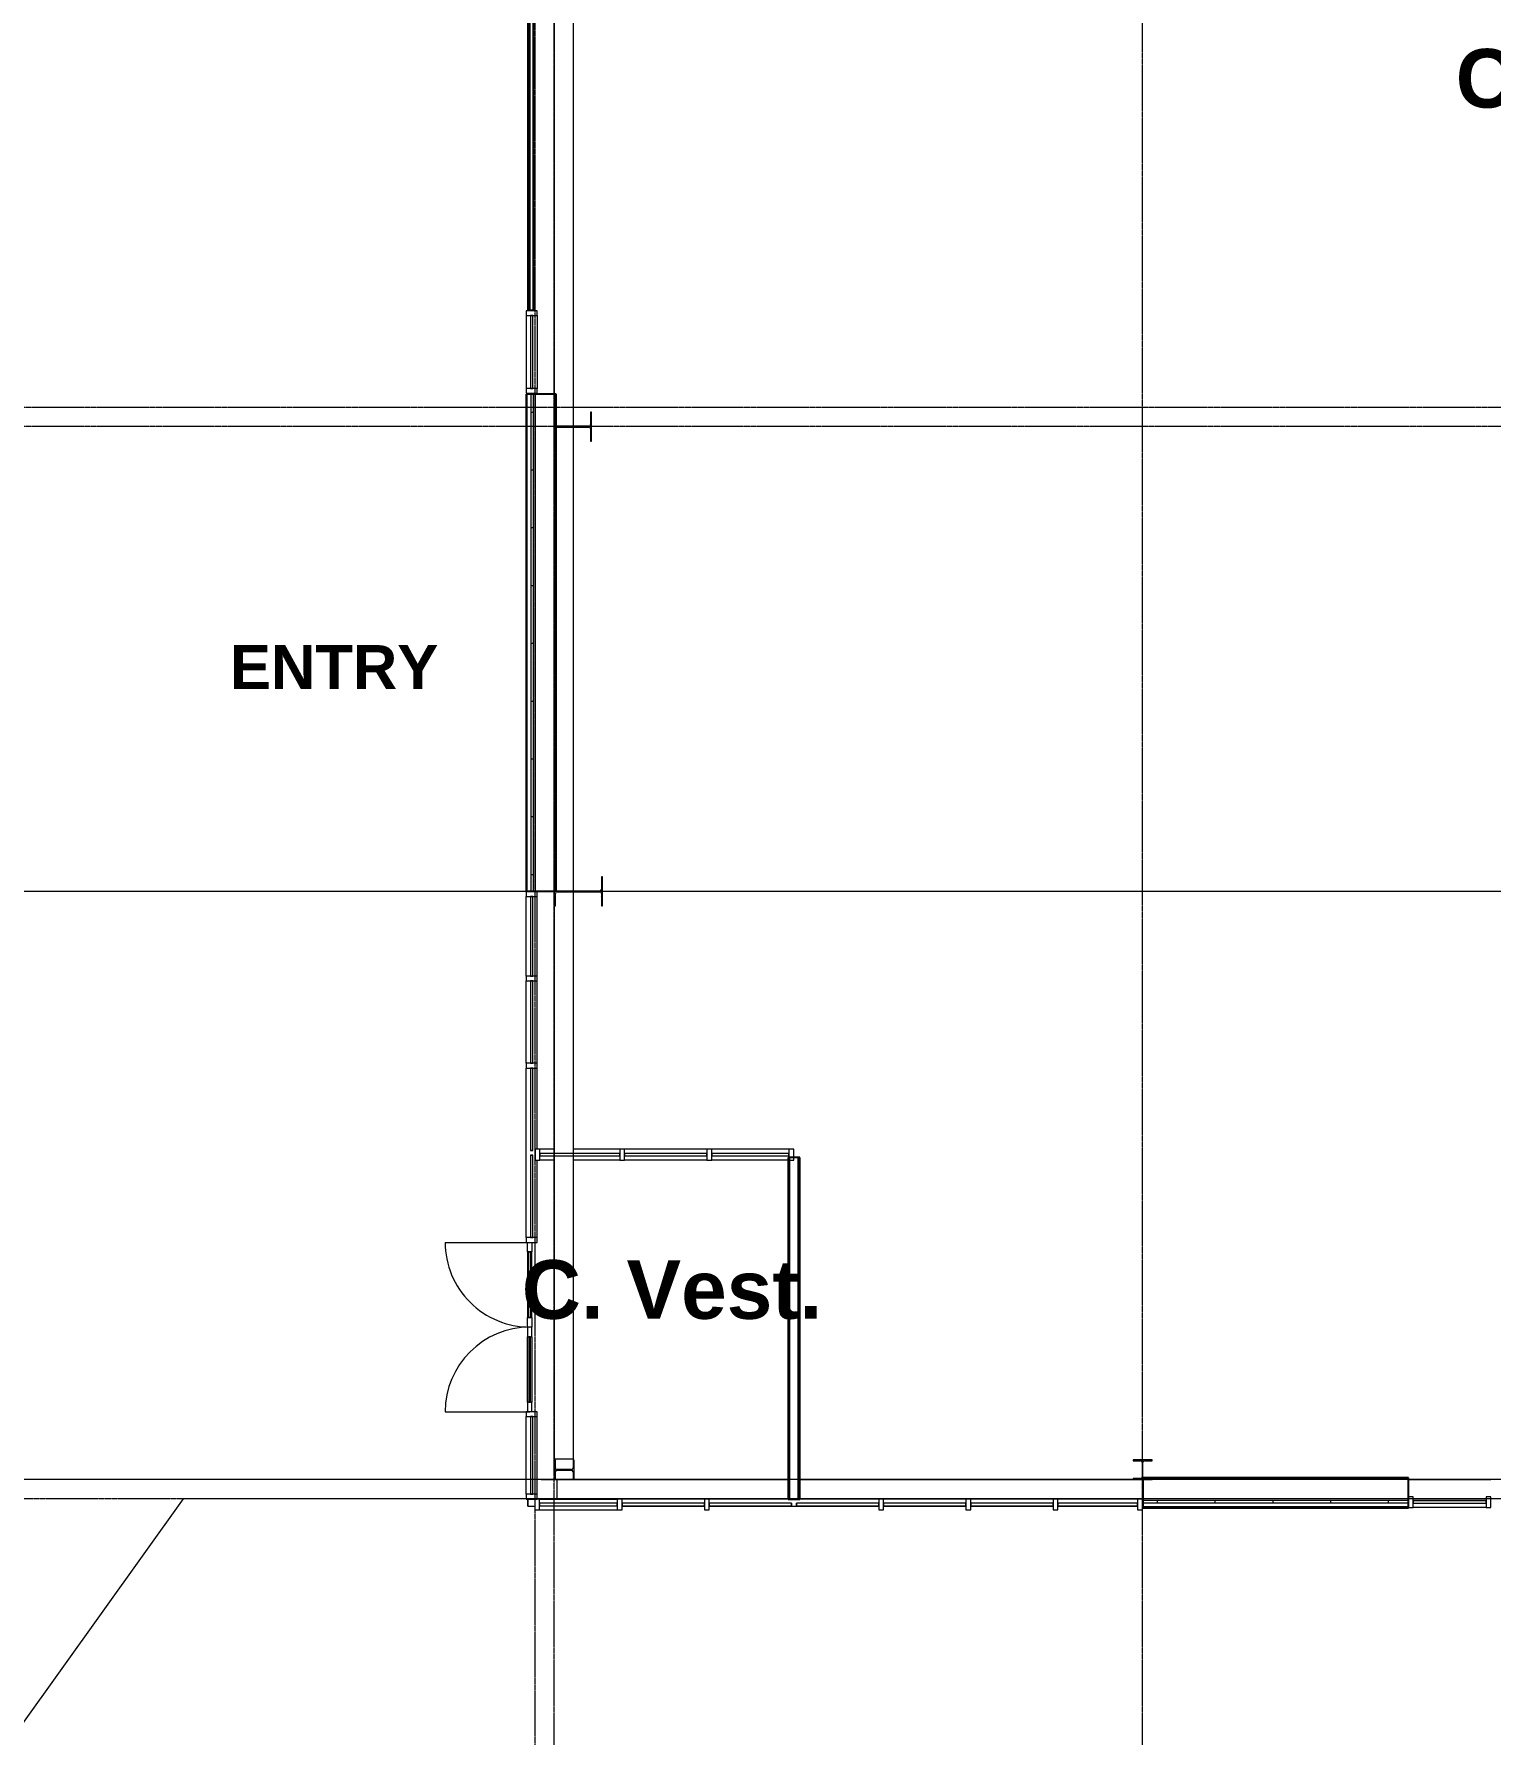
# Model space of a CAD drawing. Header units: inches. Extents: x 21341 to 27231, y -23509 to -20035.
# Drawn here: x 21854 to 22459, y -22893 to -22187 of the extents above; entities that cross this region are included whole.
import ezdxf

# ---------------------------------------------------------------- set-up
doc = ezdxf.new("R2010")
doc.units = ezdxf.units.IN
doc.header["$MEASUREMENT"] = 0
doc.linetypes.add('Grid Line 1_2_', pattern=[0.875, 0.5, -0.125, 0.125, -0.125])
for name, color, linetype, lineweight in [('A-DOOR', 31, 'Continuous', 9), ('A-GLAZ-CURT', 52, 'Continuous', 9), ('A-GLAZ-CWMG', 51, 'Continuous', 9), ('A-WALL', 113, 'Continuous', 9), ('A-WALL-PATT', 111, 'Continuous', 25), ('C-BLDG-PADS', 91, 'Continuous', 9), ('C-TOPO', 7, 'Continuous', 9), ('G-ANNO-TEXT', 231, 'Continuous', 9), ('I-WALL', 2, 'Continuous', 9), ('L-SITE-WALL', 31, 'Continuous', 9), ('M-AREA-IDEN', 171, 'Continuous', 9), ('S-BEAM', 12, 'Continuous', 9), ('S-COLS', 52, 'Continuous', 9), ('S-GRID', 1, 'Continuous', 9)]:
    doc.layers.add(name, color=color, linetype=linetype, lineweight=lineweight)
doc.styles.add('Arial_B', font='arialbd.ttf', dxfattribs={"height": 18.265612})
doc.styles.add('Arial_B_1', font='arialbd.ttf', dxfattribs={"height": 24.354149})
pattern_1 = [(45, (0, 0), (-19.00703, 19.00703), []), (45, (0, 28.8), (-19.00703, 19.00703), [])]
pattern_2 = [(0, (0, 0), (0, 24), []), (90, (0, 0), (-24, 1e-15), [])]
pattern_3 = [(0, (0, 0), (61.44, 15.36), [2.534, -43.546, 2.534, -43.546, -245.76]), (0, (0, 0), (61.44, 15.36), [-92.16, 2.534, -89.626, 2.534, -43.546, -107.52]), (0, (0, 0), (61.44, 15.36), [-230.4, 2.534, -28.186, 2.534, -74.266]), (120, (23.04, 7.68), (-44.02215, 45.528601), [2.534, -43.546, 2.534, -43.546, -245.76]), (120, (23.04, 7.68), (-44.02215, 45.528601), [-92.16, 2.534, -89.626, 2.534, -43.546, -107.52]), (120, (23.04, 7.68), (-44.02215, 45.528601), [-230.4, 2.534, -28.186, 2.534, -74.266]), (240, (30.72, 38.4), (-17.41785, -60.888601), [2.534, -43.546, 2.534, -43.546, -245.76]), (240, (30.72, 38.4), (-17.41785, -60.888601), [-92.16, 2.534, -89.626, 2.534, -43.546, -107.52]), (240, (30.72, 38.4), (-17.41785, -60.888601), [-230.4, 2.534, -28.186, 2.534, -74.266])]

# ---------------------------------------------------------------- blocks, each defined once
blk = doc.blocks.new('Girt_C - 8_D-1050860-First Floor Plan')
at = {"layer": 'S-BEAM'}
for p, q in [((22077.64, -22349.91), (22077.64, -22108.95)), ((22069.64, -22114.8), (22069.64, -22336.55)), ((22077.64, -22542.91), (22077.64, -22350.2)), ((22077.64, -22651.87), (22077.64, -22543.2)), ((22069.64, -22549.05), (22069.64, -22651.87)), ((22069.64, -22651.87), (22069.64, -22652.87)), ((22069.64, -22652.87), (22069.64, -22778.8)), ((22077.64, -22652.87), (22077.64, -22651.87)), ((22077.64, -22778.8), (22077.64, -22652.87)), ((22069.83, -22778.8), (22069.64, -22778.8)), ((22077.45, -22778.8), (22069.83, -22778.8)), ((22077.64, -22778.8), (22077.45, -22778.8))]:
    blk.add_line(p, q, dxfattribs=at)
blk = doc.blocks.new('W-Wide Flange-Column - B3_B-1008592-First Floor Plan')
at = {"layer": 'S-COLS'}
h = blk.add_hatch(dxfattribs=at)
h.set_pattern_fill('FP_14', color=256, style=0, pattern_type=2)
h.set_pattern_definition([(135, (-22783.303, -22073.765), (-19.00703, -19.00703), []), (135, (-22812.103, -22073.765), (-19.00703, -19.00703), [])])
h.paths.add_polyline_path([(4, -4.12), (4, -3.69), (0.84, -3.69), (0.35, -3.49), (0.14, -3), (0.14, 3), (0.35, 3.49), (0.84, 3.69), (4, 3.69), (4, 4.13), (-4, 4.13), (-4, 3.69), (-0.84, 3.69), (-0.35, 3.49), (-0.14, 3), (-0.14, -3), (-0.35, -3.49), (-0.84, -3.69), (-4, -3.69), (-4, -4.12), (-1.08, -4.12)], flags=0)
at = {"layer": 'S-COLS', "lineweight": 15}
for p, q in [((4, 4.13), (-4, 4.13)), ((-4, 4.13), (-4, 3.69)), ((-4, 3.69), (-0.84, 3.69)), ((-0.14, 3), (-0.14, -3)), ((0.14, -3), (0.14, 3)), ((0.84, 3.69), (4, 3.69)), ((4, 3.69), (4, 4.13)), ((-0.84, -3.69), (-4, -3.69)), ((-4, -3.69), (-4, -4.12)), ((-4, -4.12), (4, -4.12)), ((4, -3.69), (0.84, -3.69)), ((4, -4.12), (4, -3.69))]:
    blk.add_line(p, q, dxfattribs=at)
for centre, start, end in [((-0.84, 3), 0, 90), ((0.84, 3), 90, 180), ((-0.84, -3), 270, 0), ((0.84, -3), 180, 270)]:
    blk.add_arc(centre, 0.691, start, end, dxfattribs=at)
blk = doc.blocks.new('Girt_C - 8_D-1056688-First Floor Plan')
at = {"layer": 'S-BEAM'}
for p, q in [((22077.46, -22787.3), (22070.89, -22787.3)), ((22070.89, -22787.49), (22070.89, -22787.3)), ((22070.89, -22795.12), (22070.89, -22787.49)), ((22166.77, -22787.3), (22077.89, -22787.3)), ((22309.89, -22787.3), (22171.52, -22787.3)), ((22458.52, -22787.3), (22424.27, -22787.3)), ((22070.89, -22795.3), (22070.89, -22795.12)), ((22070.89, -22795.3), (22166.77, -22795.3)), ((22171.52, -22795.3), (22314.02, -22795.3)), ((22426.27, -22795.3), (22456.52, -22795.3))]:
    blk.add_line(p, q, dxfattribs=at)
blk = doc.blocks.new('W-Wide Flange-Column - B3_D-1008830-First Floor Plan')
at = {"layer": 'S-COLS'}
h = blk.add_hatch(dxfattribs=at)
h.set_pattern_fill('FP_17', color=256, style=0, pattern_type=2)
h.set_pattern_definition([(135, (-22543.053, -22079.64), (-19.00703, -19.00703), []), (135, (-22571.853, -22079.64), (-19.00703, -19.00703), [])])
h.paths.add_polyline_path([(6, -9.57), (0.84, -9.57), (0.35, -9.36), (0.14, -8.87), (0.14, 8.87), (0.35, 9.36), (0.84, 9.57), (6, 9.57), (6, 10), (-6, 10), (-6, 9.57), (-0.84, 9.57), (-0.35, 9.36), (-0.14, 8.87), (-0.14, -8.87), (-0.35, -9.36), (-0.84, -9.57), (-6, -9.57), (-6, -10), (6, -10)], flags=0)
at = {"layer": 'S-COLS', "lineweight": 15}
for p, q in [((6, 10), (-6, 10)), ((-6, 10), (-6, 9.57)), ((-6, 9.57), (-0.84, 9.57)), ((-0.14, 8.87), (-0.14, -8.87)), ((0.14, -8.87), (0.14, 8.87)), ((0.84, 9.57), (6, 9.57)), ((6, 9.57), (6, 10)), ((-0.84, -9.57), (-6, -9.57)), ((-6, -9.57), (-6, -10)), ((-6, -10), (6, -10)), ((6, -9.57), (0.84, -9.57)), ((6, -10), (6, -9.57))]:
    blk.add_line(p, q, dxfattribs=at)
for centre, start, end in [((-0.84, 8.87), 0, 90), ((0.84, 8.87), 90, 180), ((-0.84, -8.87), 270, 0), ((0.84, -8.87), 180, 270)]:
    blk.add_arc(centre, 0.691, start, end, dxfattribs=at)
blk = doc.blocks.new('System Panel - Glazed-V20-First Floor Plan')
at = {"layer": 'A-GLAZ-CURT'}
for p, q in [((16.59, -0.25), (-16.59, -0.25)), ((-16.59, -0.25), (-16.59, -1.25)), ((-16.59, -1.25), (-16.59, -0.25)), ((-10.59, -0.25), (-16.59, -0.25)), ((-16.59, -1.25), (16.59, -1.25)), ((-16.59, -1.25), (-10.59, -1.25)), ((16.59, -0.25), (-2.6, -0.25)), ((-2.6, -1.25), (16.59, -1.25)), ((16.59, -1.25), (16.59, -0.25)), ((16.59, -0.25), (16.59, -1.25))]:
    blk.add_line(p, q, dxfattribs=at)
blk = doc.blocks.new('System Panel - Glazed-827433-First Floor Plan')
at = {"layer": 'A-GLAZ-CURT'}
for p, q in [((17.09375, -0.25), (-17.09375, -0.25)), ((-17.09375, -0.25), (-17.09375, -1.25)), ((-17.09375, -1.25), (-17.09375, -0.25)), ((17.09375, -0.25), (-17.09375, -0.25)), ((-17.09375, -1.25), (17.09375, -1.25)), ((-17.09375, -1.25), (17.09375, -1.25)), ((17.09375, -1.25), (17.09375, -0.25)), ((17.09375, -0.25), (17.09375, -1.25))]:
    blk.add_line(p, q, dxfattribs=at)
blk = doc.blocks.new('System Panel - Glazed-840710-First Floor Plan')
at = {"layer": 'A-GLAZ-CURT'}
for p, q in [((16, -0.25), (-16, -0.25)), ((-16, -0.25), (-16, -1.25)), ((-16, -1.25), (-16, -0.25)), ((16, -0.25), (-16, -0.25)), ((-16, -1.25), (16, -1.25)), ((-16, -1.25), (16, -1.25)), ((16, -1.25), (16, -0.25)), ((16, -0.25), (16, -1.25))]:
    blk.add_line(p, q, dxfattribs=at)
blk = doc.blocks.new('Rectangular Mullion - Rectangular Mullion 1-V21-First Floor Plan')
at = {"layer": 'A-GLAZ-CWMG'}
for p, q in [((22069.64, -22650.12), (22063.64, -22650.12)), ((22069.64, -22654.62), (22063.64, -22654.62)), ((22096.83, -22650.12), (22077.64, -22650.12)), ((22096.83, -22654.62), (22077.64, -22654.62))]:
    blk.add_line(p, q, dxfattribs=at)
blk = doc.blocks.new('Rectangular Mullion - Rectangular Mullion 1-769211-First Floor Plan')
at = {"layer": 'A-GLAZ-CWMG'}
for p, q in [((22794.89, -22459.04), (22794.89, -22493.23)), ((22799.39, -22459.04), (22799.39, -22493.23))]:
    blk.add_line(p, q, dxfattribs=at)
blk = doc.blocks.new('Rectangular Mullion - Rectangular Mullion 1-840709-First Floor Plan')
at = {"layer": 'A-GLAZ-CWMG'}
for p, q in [((22167.02, -22650.12), (22135.02, -22650.12)), ((22166.77, -22654.62), (22135.02, -22654.62))]:
    blk.add_line(p, q, dxfattribs=at)
blk = doc.blocks.new('Rectangular Mullion - Rectangular Mullion 1-838588-First Floor Plan')
at = {"layer": 'A-GLAZ-CWMG', "lineweight": 13}
for p, q in [((-2, 3), (0, 3)), ((-2, -1.5), (-2, 3)), ((0, 3), (0, -1.5)), ((0, -1.5), (-2, -1.5))]:
    blk.add_line(p, q, dxfattribs=at)
blk = doc.blocks.new('Rectangular Mullion - Rectangular Mullion 1-838589-First Floor Plan')
at = {"layer": 'A-GLAZ-CWMG', "lineweight": 13}
for p, q in [((0, 3), (-2, 3)), ((-2, 3), (-2, -1.5)), ((0, -1.5), (0, 3)), ((-2, -1.5), (0, -1.5))]:
    blk.add_line(p, q, dxfattribs=at)
blk = doc.blocks.new('Rectangular Mullion - Rectangular Mullion 1-827464-First Floor Plan')
at = {"layer": 'A-GLAZ-CWMG', "lineweight": 13}
for p, q in [((-1, 3), (1, 3)), ((-1, -1.5), (-1, 3)), ((1, 3), (1, -1.5)), ((1, -1.5), (-1, -1.5))]:
    blk.add_line(p, q, dxfattribs=at)
blk = doc.blocks.new('System Panel - Glazed-827491-First Floor Plan')
at = {"layer": 'A-GLAZ-CURT'}
for p, q in [((15.125, -0.25), (-15.125, -0.25)), ((-15.125, -0.25), (-15.125, -1.25)), ((-15.125, -1.25), (-15.125, -0.25)), ((15.125, -0.25), (-15.125, -0.25)), ((-15.125, -1.25), (15.125, -1.25)), ((-15.125, -1.25), (15.125, -1.25)), ((15.125, -1.25), (15.125, -0.25)), ((15.125, -0.25), (15.125, -1.25))]:
    blk.add_line(p, q, dxfattribs=at)
blk = doc.blocks.new('Rectangular Mullion - Rectangular Mullion 1-789722-First Floor Plan')
at = {"layer": 'A-GLAZ-CWMG'}
for p, q in [((22058.02, -22303.93), (22058.02, -22334.18)), ((22062.52, -22303.93), (22062.52, -22334.18))]:
    blk.add_line(p, q, dxfattribs=at)
blk = doc.blocks.new('Rectangular Mullion - Rectangular Mullion 1-827436-First Floor Plan')
at = {"layer": 'A-GLAZ-CWMG', "lineweight": 13}
for p, q in [((-2, 3), (0, 3)), ((-2, -1.5), (-2, 3)), ((0, 3), (0, -1.5)), ((0, -1.5), (-2, -1.5))]:
    blk.add_line(p, q, dxfattribs=at)
blk = doc.blocks.new('Rectangular Mullion - Rectangular Mullion 1-827439-First Floor Plan')
at = {"layer": 'A-GLAZ-CWMG', "lineweight": 13}
for p, q in [((0, 3), (-2, 3)), ((-2, 3), (-2, -1.5)), ((0, -1.5), (0, 3)), ((-2, -1.5), (0, -1.5))]:
    blk.add_line(p, q, dxfattribs=at)
blk = doc.blocks.new('System Panel - Glazed-827432-First Floor Plan')
at = {"layer": 'A-GLAZ-CURT'}
for p, q in [((16.53125, -0.25), (-16.53125, -0.25)), ((-16.53125, -0.25), (-16.53125, -1.25)), ((-16.53125, -1.25), (-16.53125, -0.25)), ((16.53125, -0.25), (-16.53125, -0.25)), ((-16.53125, -1.25), (16.53125, -1.25)), ((-16.53125, -1.25), (16.53125, -1.25)), ((16.53125, -1.25), (16.53125, -0.25)), ((16.53125, -0.25), (16.53125, -1.25))]:
    blk.add_line(p, q, dxfattribs=at)
blk = doc.blocks.new('Rectangular Mullion - Rectangular Mullion 1-993407-First Floor Plan')
at = {"layer": 'A-GLAZ-CWMG', "lineweight": 13}
for p, q in [((-2, 3), (0, 3)), ((-2, -1.5), (-2, 3)), ((0, 3), (0, -1.5)), ((0, -1.5), (-2, -1.5))]:
    blk.add_line(p, q, dxfattribs=at)
blk = doc.blocks.new('Rectangular Mullion - Rectangular Mullion 1-993410-First Floor Plan')
at = {"layer": 'A-GLAZ-CWMG', "lineweight": 13}
for p, q in [((0, 3), (-2, 3)), ((-2, 3), (-2, -1.5)), ((0, -1.5), (0, 3)), ((-2, -1.5), (0, -1.5))]:
    blk.add_line(p, q, dxfattribs=at)
blk = doc.blocks.new('Rectangular Mullion - Rectangular Mullion 1-827430-First Floor Plan')
at = {"layer": 'A-GLAZ-CWMG', "lineweight": 13}
for p, q in [((-1, 3), (1, 3)), ((-1, -1.5), (-1, 3)), ((1, 3), (1, -1.5)), ((1, -1.5), (-1, -1.5))]:
    blk.add_line(p, q, dxfattribs=at)
blk = doc.blocks.new('System Panel - Glazed-827476-First Floor Plan')
at = {"layer": 'A-GLAZ-CURT'}
for p, q in [((15.125, 1.25), (-15.125, 1.25)), ((-15.125, 1.25), (-15.125, 0.25)), ((-15.125, 0.25), (-15.125, 1.25)), ((15.125, 1.25), (-15.125, 1.25)), ((-15.125, 0.25), (15.125, 0.25)), ((-15.125, 0.25), (15.125, 0.25)), ((15.125, 0.25), (15.125, 1.25)), ((15.125, 1.25), (15.125, 0.25))]:
    blk.add_line(p, q, dxfattribs=at)
blk = doc.blocks.new('Rectangular Mullion - Rectangular Mullion 1-789464-First Floor Plan')
at = {"layer": 'A-GLAZ-CWMG'}
blk.add_line((25110.27, -22798.93), (25080.02, -22798.93), dxfattribs=at)
blk = doc.blocks.new('Rectangular Mullion - Rectangular Mullion 1-827457-First Floor Plan')
at = {"layer": 'A-GLAZ-CWMG', "lineweight": 13}
for p, q in [((-2, 1.5), (0, 1.5)), ((-2, -3), (-2, 1.5)), ((0, 1.5), (0, -3)), ((0, -3), (-2, -3))]:
    blk.add_line(p, q, dxfattribs=at)
blk = doc.blocks.new('Rectangular Mullion - Rectangular Mullion 1-827460-First Floor Plan')
at = {"layer": 'A-GLAZ-CWMG', "lineweight": 13}
for p, q in [((0, 1.5), (-2, 1.5)), ((-2, 1.5), (-2, -3)), ((0, -3), (0, 1.5)), ((-2, -3), (0, -3))]:
    blk.add_line(p, q, dxfattribs=at)
blk = doc.blocks.new('System Panel - Glazed-V22-First Floor Plan')
at = {"layer": 'A-GLAZ-CURT'}
for p, q in [((17.09375, -0.25), (-17.09375, -0.25)), ((-17.09375, -0.25), (-17.09375, -1.25)), ((-17.09375, -1.25), (-17.09375, -0.25)), ((17.09375, -0.25), (-17.09375, -0.25)), ((-17.09375, -1.25), (17.09375, -1.25)), ((-17.09375, -1.25), (17.09375, -1.25)), ((17.09375, -1.25), (17.09375, -0.25)), ((17.09375, -0.25), (17.09375, -1.25))]:
    blk.add_line(p, q, dxfattribs=at)
blk = doc.blocks.new('System Panel - Glazed-V23-First Floor Plan')
at = {"layer": 'A-GLAZ-CURT'}
for p, q in [((17.09375, -0.25), (-17.09375, -0.25)), ((-17.09375, -0.25), (-17.09375, -1.25)), ((-17.09375, -1.25), (-17.09375, -0.25)), ((17.09375, -0.25), (-17.09375, -0.25)), ((-17.09375, -1.25), (17.09375, -1.25)), ((-17.09375, -1.25), (17.09375, -1.25)), ((17.09375, -1.25), (17.09375, -0.25)), ((17.09375, -0.25), (17.09375, -1.25))]:
    blk.add_line(p, q, dxfattribs=at)
blk = doc.blocks.new('System Panel - Glazed-995511-First Floor Plan')
at = {"layer": 'A-GLAZ-CURT'}
for p, q in [((16.13, -0.25), (-16.13, -0.25)), ((-16.13, -0.25), (-16.13, -1.25)), ((-16.13, -1.25), (-16.13, -0.25)), ((16.13, -0.25), (-16.13, -0.25)), ((-16.13, -1.25), (16.13, -1.25)), ((-16.13, -1.25), (16.13, -1.25)), ((16.13, -1.25), (16.13, -0.25)), ((16.13, -0.25), (16.13, -1.25))]:
    blk.add_line(p, q, dxfattribs=at)
blk = doc.blocks.new('Rectangular Mullion - Rectangular Mullion 1-995509-First Floor Plan')
at = {"layer": 'A-GLAZ-CWMG'}
for p, q in [((22063.52, -22795.43), (22095.77, -22795.43)), ((22063.52, -22799.93), (22095.77, -22799.93))]:
    blk.add_line(p, q, dxfattribs=at)
blk = doc.blocks.new('System Panel - Glazed-827451-First Floor Plan')
at = {"layer": 'A-GLAZ-CURT'}
for p, q in [((16.53125, 1.25), (-16.53125, 1.25)), ((-16.53125, 1.25), (-16.53125, 0.25)), ((-16.53125, 0.25), (-16.53125, 1.25)), ((16.53125, 1.25), (-16.53125, 1.25)), ((-16.53125, 0.25), (16.53125, 0.25)), ((-16.53125, 0.25), (16.53125, 0.25)), ((16.53125, 0.25), (16.53125, 1.25)), ((16.53125, 1.25), (16.53125, 0.25))]:
    blk.add_line(p, q, dxfattribs=at)
blk = doc.blocks.new('Rectangular Mullion - Rectangular Mullion 1-V46-First Floor Plan')
at = {"layer": 'A-GLAZ-CWMG'}
for p, q in [((22058.02, -22578.24), (22058.02, -22545.18)), ((22062.52, -22578.24), (22062.52, -22545.18))]:
    blk.add_line(p, q, dxfattribs=at)
blk = doc.blocks.new('Rectangular Mullion - Rectangular Mullion 1-827472-First Floor Plan')
at = {"layer": 'A-GLAZ-CWMG', "lineweight": 13}
for p, q in [((-2, 1.5), (0, 1.5)), ((-2, -3), (-2, 1.5)), ((0, 1.5), (0, -3)), ((0, -3), (-2, -3))]:
    blk.add_line(p, q, dxfattribs=at)
blk = doc.blocks.new('Rectangular Mullion - Rectangular Mullion 1-827475-First Floor Plan')
at = {"layer": 'A-GLAZ-CWMG', "lineweight": 13}
for p, q in [((0, 1.5), (-2, 1.5)), ((-2, 1.5), (-2, -3)), ((0, -3), (0, 1.5)), ((-2, -3), (0, -3))]:
    blk.add_line(p, q, dxfattribs=at)
blk = doc.blocks.new('System Panel - Glazed-827454-First Floor Plan')
at = {"layer": 'A-GLAZ-CURT'}
for p, q in [((17.09375, 1.25), (-17.09375, 1.25)), ((-17.09375, 1.25), (-17.09375, 0.25)), ((-17.09375, 0.25), (-17.09375, 1.25)), ((17.09375, 1.25), (-17.09375, 1.25)), ((-17.09375, 0.25), (17.09375, 0.25)), ((-17.09375, 0.25), (17.09375, 0.25)), ((17.09375, 0.25), (17.09375, 1.25)), ((17.09375, 1.25), (17.09375, 0.25))]:
    blk.add_line(p, q, dxfattribs=at)
blk = doc.blocks.new('Rectangular Mullion - Rectangular Mullion 1-769167-First Floor Plan')
at = {"layer": 'A-GLAZ-CWMG'}
for p, q in [((24498.2, -22360.55), (24532.39, -22360.55)), ((24498.2, -22365.05), (24532.39, -22365.05))]:
    blk.add_line(p, q, dxfattribs=at)
blk = doc.blocks.new('Rectangular Mullion - Rectangular Mullion 1-827470-First Floor Plan')
at = {"layer": 'A-GLAZ-CWMG', "lineweight": 13}
for p, q in [((-1, 1.5), (1, 1.5)), ((-1, -3), (-1, 1.5)), ((1, 1.5), (1, -3)), ((1, -3), (-1, -3))]:
    blk.add_line(p, q, dxfattribs=at)
blk = doc.blocks.new('System Panel - Glazed-V47-First Floor Plan')
at = {"layer": 'A-GLAZ-CURT'}
for p, q in [((17.09375, 1.25), (-17.09375, 1.25)), ((-17.09375, 1.25), (-17.09375, 0.25)), ((-17.09375, 0.25), (-17.09375, 1.25)), ((17.09375, 1.25), (-17.09375, 1.25)), ((-17.09375, 0.25), (17.09375, 0.25)), ((-17.09375, 0.25), (17.09375, 0.25)), ((17.09375, 0.25), (17.09375, 1.25)), ((17.09375, 1.25), (17.09375, 0.25))]:
    blk.add_line(p, q, dxfattribs=at)
blk = doc.blocks.new('Rectangular Mullion - Rectangular Mullion 1-V48-First Floor Plan')
at = {"layer": 'A-GLAZ-CWMG'}
for p, q in [((22058.02, -22651.62), (22058.02, -22616.43)), ((22062.52, -22650.12), (22062.52, -22616.43))]:
    blk.add_line(p, q, dxfattribs=at)
blk = doc.blocks.new('Rectangular Mullion - Rectangular Mullion 1-827449-First Floor Plan')
at = {"layer": 'A-GLAZ-CWMG', "lineweight": 13}
for p, q in [((-1, 1.5), (1, 1.5)), ((-1, -3), (-1, 1.5)), ((1, 1.5), (1, -3)), ((1, -3), (-1, -3))]:
    blk.add_line(p, q, dxfattribs=at)
blk = doc.blocks.new('System Panel - Glazed-V49-First Floor Plan')
at = {"layer": 'A-GLAZ-CURT'}
for p, q in [((17.09375, 1.25), (-17.09375, 1.25)), ((-17.09375, 1.25), (-17.09375, 0.25)), ((-17.09375, 0.25), (-17.09375, 1.25)), ((17.09375, 1.25), (-17.09375, 1.25)), ((-17.09375, 0.25), (17.09375, 0.25)), ((-17.09375, 0.25), (17.09375, 0.25)), ((17.09375, 0.25), (17.09375, 1.25)), ((17.09375, 1.25), (17.09375, 0.25))]:
    blk.add_line(p, q, dxfattribs=at)
blk = doc.blocks.new('Rectangular Mullion - Rectangular Mullion 1-1043391-First Floor Plan')
at = {"layer": 'A-GLAZ-CWMG'}
for p, q in [((22058.02, -22686.8), (22058.02, -22651.62)), ((22062.52, -22686.8), (22062.52, -22654.62))]:
    blk.add_line(p, q, dxfattribs=at)
blk = doc.blocks.new('Door_Single_Storefront - one-1043393-First Floor Plan')
at = {"layer": 'A-DOOR'}
for p, q in [((-17.59375, 0.75), (-13.59375, 0.75)), ((-17.59375, -35.1875), (-17.59375, 0)), ((-13.59375, 0.75), (-13.59375, -1)), ((13.59375, 0.75), (-13.59375, 0.75)), ((-13.59375, -0.5), (-13.59375, 0.25)), ((-13.59375, 0.25), (13.59375, 0.25)), ((13.59375, -1), (13.59375, 0.75)), ((13.59375, 0.75), (17.59375, 0.75)), ((13.59375, 0.25), (13.59375, -0.5)), ((17.59375, 0.75), (17.59375, -1)), ((-13.59375, -1), (-17.59375, -1)), ((13.59375, -0.5), (-13.59375, -0.5)), ((-13.59375, -1), (13.59375, -1)), ((17.59375, -1), (13.59375, -1))]:
    blk.add_line(p, q, dxfattribs=at)
blk.add_arc((-17.59375, 0), 35.1875, 270, 0, dxfattribs=at)
blk = doc.blocks.new('Door_Single_Storefront - one-1043399-First Floor Plan')
at = {"layer": 'A-DOOR'}
for p, q in [((-17.59375, 35.1875), (-17.59375, 0)), ((-13.59375, 1), (-17.59375, 1)), ((-13.59375, -0.75), (-13.59375, 1)), ((-13.59375, 1), (13.59375, 1)), ((13.59375, 0.5), (-13.59375, 0.5)), ((-13.59375, 0.5), (-13.59375, -0.25)), ((17.59375, 1), (13.59375, 1)), ((13.59375, 1), (13.59375, -0.75)), ((13.59375, -0.25), (13.59375, 0.5)), ((17.59375, -0.75), (17.59375, 1)), ((-17.59375, -0.75), (-13.59375, -0.75)), ((-13.59375, -0.25), (13.59375, -0.25)), ((13.59375, -0.75), (-13.59375, -0.75)), ((13.59375, -0.75), (17.59375, -0.75))]:
    blk.add_line(p, q, dxfattribs=at)
blk.add_arc((-17.59375, 0), 35.1875, 360, 90, dxfattribs=at)
blk = doc.blocks.new('System Panel - Glazed-1035742-First Floor Plan')
at = {"layer": 'A-GLAZ-CURT'}
for p, q in [((16.13, 1.25), (-16.13, 1.25)), ((-16.13, 1.25), (-16.13, 0.25)), ((-16.13, 0.25), (-16.13, 1.25)), ((16.13, 1.25), (-16.13, 1.25)), ((-16.13, 0.25), (16.13, 0.25)), ((-16.13, 0.25), (16.13, 0.25)), ((16.13, 0.25), (16.13, 1.25)), ((16.13, 1.25), (16.13, 0.25))]:
    blk.add_line(p, q, dxfattribs=at)
blk = doc.blocks.new('Rectangular Mullion - Rectangular Mullion 1-1043398-First Floor Plan')
at = {"layer": 'A-GLAZ-CWMG'}
for p, q in [((22058.02, -22793.43), (22058.02, -22761.18)), ((22062.52, -22793.43), (22062.52, -22761.18))]:
    blk.add_line(p, q, dxfattribs=at)

msp = doc.modelspace()

# ---------------------------------------------------------------- hatches: boundary and pattern name
at = {"layer": 'A-WALL-PATT', "lineweight": 9}
h = msp.add_hatch(dxfattribs=at)
h.set_pattern_fill('FP_15', color=256, style=0, pattern_type=2)
h.set_pattern_definition(pattern_2)
h.paths.add_polyline_path([(22060.89023, -22542.92781), (22060.89023, -22336.55281), (22059.89023, -22336.55281), (22059.89023, -22542.92781)], flags=0)
h = msp.add_hatch(dxfattribs=at)
h.set_pattern_fill('FP_13', color=256, style=0, pattern_type=2)
h.set_pattern_definition(pattern_3)
h.paths.add_polyline_path([(22166.76523, -22795.42781), (22167.39023, -22795.42781), (22167.39023, -22653.61531), (22166.76523, -22653.61531), (22166.76523, -22724.12638)], flags=0)
h = msp.add_hatch(dxfattribs=at)
h.set_pattern_fill('FP_13', color=256, style=0, pattern_type=2)
h.set_pattern_definition(pattern_3)
h.paths.add_polyline_path([(22170.89023, -22795.42781), (22171.51523, -22795.42781), (22171.51523, -22653.61531), (22170.89023, -22653.61531), (22170.89023, -22724.12638)], flags=0)
h = msp.add_hatch(dxfattribs=at)
h.set_pattern_fill('FP_15', color=256, style=0, pattern_type=2)
h.set_pattern_definition(pattern_2)
h.paths.add_polyline_path([(22314.01523, -22797.05281), (22424.26523, -22797.05281), (22424.26523, -22796.05281), (22314.01523, -22796.05281)], flags=0)
h.paths.add_polyline_path([(22458.51523, -22797.05281), (22811.14023, -22797.05281), (22811.14023, -22796.05281), (22458.51523, -22796.05281)], flags=0)
at = {"layer": 'S-COLS'}
h = msp.add_hatch(dxfattribs=at)
h.set_pattern_fill('FP_11', color=256, style=0, pattern_type=2)
h.set_pattern_definition(pattern_1)
h.paths.add_polyline_path([(22085.14023, -22356.05281), (22085.14023, -22344.05281), (22084.70663, -22344.05281), (22084.70663, -22349.21687), (22084.50412, -22349.70577), (22084.01523, -22349.90828), (22070.76523, -22349.90828), (22070.27633, -22349.70577), (22070.07382, -22349.21687), (22070.07382, -22344.05281), (22069.64023, -22344.05281), (22069.64023, -22356.05281), (22070.07382, -22356.05281), (22070.07382, -22350.88875), (22070.27633, -22350.39985), (22070.76523, -22350.19734), (22084.01523, -22350.19734), (22084.50412, -22350.39985), (22084.70663, -22350.88875), (22084.70663, -22356.05281)], flags=0)
h = msp.add_hatch(dxfattribs=at)
h.set_pattern_fill('FP_11', color=256, style=0, pattern_type=2)
h.set_pattern_definition(pattern_1)
h.paths.add_polyline_path([(22309.89023, -22787.30281), (22317.89023, -22787.30281), (22317.89023, -22786.86922), (22314.72616, -22786.86922), (22314.23726, -22786.66671), (22314.03476, -22786.17781), (22314.03476, -22780.17781), (22314.23726, -22779.68891), (22314.72616, -22779.4864), (22317.89023, -22779.4864), (22317.89023, -22779.05281), (22309.89023, -22779.05281), (22309.89023, -22779.4864), (22313.05429, -22779.4864), (22313.54319, -22779.68891), (22313.74569, -22780.17781), (22313.74569, -22786.17781), (22313.54319, -22786.66671), (22313.05429, -22786.86922), (22309.89023, -22786.86922)], flags=0)

# ---------------------------------------------------------------- linework, layer by layer
at = {"layer": 'A-WALL', "lineweight": 25}
for p, q in [((22059.35283, -21771.24031), (22059.35283, -22301.61531)), ((22060.92763, -22301.61531), (22060.92763, -21771.24031)), ((22059.35283, -22301.61531), (22060.92763, -22301.61531))]:
    msp.add_line(p, q, dxfattribs=at)
at = {"layer": 'A-WALL'}
for p, q in [((22058.26523, -22336.55281), (22058.26523, -22542.92781)), ((22059.89023, -22336.55281), (22059.89023, -22542.92781)), ((22060.89023, -22336.55281), (22060.89023, -22542.92781)), ((22061.64023, -22336.55281), (22061.64023, -22542.92781)), ((22069.64023, -22336.55281), (22069.64023, -22537.05281)), ((22167.39023, -22795.42781), (22167.39023, -22653.61531)), ((22170.89023, -22795.42781), (22170.89023, -22653.61531)), ((22424.26523, -22787.30281), (22314.01523, -22787.30281)), ((22811.14023, -22787.30281), (22458.51523, -22787.30281)), ((22424.26523, -22795.30281), (22314.01523, -22795.30281)), ((22424.26523, -22796.05281), (22314.01523, -22796.05281)), ((22424.26523, -22797.05281), (22314.01523, -22797.05281)), ((22424.26523, -22798.67781), (22314.01523, -22798.67781))]:
    msp.add_line(p, q, dxfattribs=at)
at = {"layer": 'C-BLDG-PADS'}
for p, q in [((22058.64023, -21770.92781), (22058.64023, -22301.92781)), ((22058.64023, -22336.17781), (22058.64023, -22336.55281)), ((22058.64023, -22542.92781), (22058.64023, -22543.17781)), ((22058.64023, -22795.42781), (22058.64023, -22798.30281)), ((22058.64023, -22798.30281), (22061.51523, -22798.30281)), ((22097.76523, -22798.30281), (22131.95273, -22798.30281)), ((22133.95273, -22798.30281), (22204.32773, -22798.30281)), ((22206.32773, -22798.30281), (22240.51523, -22798.30281)), ((22242.51523, -22798.30281), (22276.70273, -22798.30281)), ((22278.70273, -22798.30281), (22311.76523, -22798.30281)), ((22313.76523, -22798.30281), (22314.01523, -22798.30281))]:
    msp.add_line(p, q, dxfattribs=at)
at = {"layer": 'C-TOPO'}
for p, q in [((22058.63965, -22301.92781), (22058.63965, -21770.92781)), ((22058.63965, -22336.55281), (22058.63965, -22336.17781)), ((22058.63965, -22543.17781), (22058.63965, -22542.92781)), ((22058.63965, -22798.30225), (22058.63965, -22795.42781)), ((22058.63965, -22798.30225), (22061.51523, -22798.30225)), ((22097.76523, -22798.30225), (22131.95273, -22798.30225)), ((22133.95273, -22798.30225), (22204.32773, -22798.30225)), ((22206.32773, -22798.30225), (22240.51523, -22798.30225)), ((22242.51523, -22798.30225), (22276.70273, -22798.30225)), ((22278.70273, -22798.30225), (22311.76523, -22798.30225)), ((22313.76523, -22798.30225), (22314.01523, -22798.30225))]:
    msp.add_line(p, q, dxfattribs=at)
at = {"layer": 'I-WALL', "lineweight": 25}
for p, q in [((22166.76523, -22653.61531), (22166.76523, -22795.42781)), ((22171.51523, -22653.61531), (22166.76523, -22653.61531)), ((22171.51523, -22795.42781), (22171.51523, -22653.61531)), ((22166.76523, -22795.42781), (22171.51523, -22795.42781))]:
    msp.add_line(p, q, dxfattribs=at)
at = {"layer": 'L-SITE-WALL', "lineweight": 25}
for p, q in [((22070.39023, -22336.55281), (22057.89023, -22336.55281)), ((22057.89023, -22336.55281), (22057.89023, -22542.92781)), ((22070.39023, -22542.75295), (22070.39023, -22336.55281)), ((22057.89023, -22542.92781), (22069.64023, -22542.92781)), ((22424.26523, -22786.55281), (22314.01523, -22786.55281)), ((22314.01523, -22786.55281), (22314.01523, -22799.05281)), ((22424.26523, -22799.05281), (22424.26523, -22786.55281)), ((22314.01523, -22799.05281), (22424.26523, -22799.05281))]:
    msp.add_line(p, q, dxfattribs=at)
at = {"layer": 'S-BEAM'}
for p, q in [((22077.64023, -22349.90828), (22077.64023, -22108.94734)), ((22077.64023, -22542.90828), (22077.64023, -22350.19734)), ((22077.64023, -22651.86531), (22077.64023, -22543.19734)), ((22077.64023, -22652.86531), (22077.64023, -22651.86531)), ((22077.64023, -22779.30281), (22077.64023, -22652.86531)), ((22064.14023, -22787.30281), (22069.64023, -22787.30281)), ((22070.07382, -22787.30281), (22077.45663, -22787.30281)), ((22077.89023, -22787.30281), (22166.76523, -22787.30281)), ((22171.51523, -22787.30281), (22309.89023, -22787.30281)), ((22424.26523, -22787.30281), (22458.51523, -22787.30281))]:
    msp.add_line(p, q, dxfattribs=at)
at = {"layer": 'S-COLS', "lineweight": 15}
for p, q in [((22070.07382, -22344.05281), (22069.64023, -22344.05281)), ((22069.64023, -22344.05281), (22069.64023, -22356.05281)), ((22070.07382, -22349.21687), (22070.07382, -22344.05281)), ((22085.14023, -22344.05281), (22084.70663, -22344.05281)), ((22084.70663, -22344.05281), (22084.70663, -22349.21687)), ((22085.14023, -22356.05281), (22085.14023, -22344.05281)), ((22070.07382, -22356.05281), (22070.07382, -22350.88875)), ((22084.01523, -22349.90828), (22070.76523, -22349.90828)), ((22070.76523, -22350.19734), (22084.01523, -22350.19734)), ((22084.70663, -22350.88875), (22084.70663, -22356.05281)), ((22069.64023, -22356.05281), (22070.07382, -22356.05281)), ((22084.70663, -22356.05281), (22085.14023, -22356.05281)), ((22317.89023, -22779.05281), (22309.89023, -22779.05281)), ((22309.89023, -22779.05281), (22309.89023, -22779.4864)), ((22309.89023, -22779.4864), (22313.05429, -22779.4864)), ((22313.74569, -22780.17781), (22313.74569, -22786.17781)), ((22314.03476, -22786.17781), (22314.03476, -22780.17781)), ((22314.72616, -22779.4864), (22317.89023, -22779.4864)), ((22317.89023, -22779.4864), (22317.89023, -22779.05281)), ((22313.05429, -22786.86922), (22309.89023, -22786.86922)), ((22309.89023, -22786.86922), (22309.89023, -22787.30281)), ((22309.89023, -22787.30281), (22317.89023, -22787.30281)), ((22317.89023, -22786.86922), (22314.72616, -22786.86922)), ((22317.89023, -22787.30281), (22317.89023, -22786.86922))]:
    msp.add_line(p, q, dxfattribs=at)
for centre, start, end in [((22070.76523, -22349.21687), 180, 270), ((22070.76523, -22350.88875), 90, 180), ((22084.01523, -22349.21687), 270, 0), ((22084.01523, -22350.88875), 0, 90), ((22313.05429, -22780.17781), 0, 90), ((22314.72616, -22780.17781), 90, 180), ((22313.05429, -22786.17781), 270, 0), ((22314.72616, -22786.17781), 180, 270)]:
    msp.add_arc(centre, 0.69141, start, end, dxfattribs=at)
at = {"layer": 'S-GRID', "linetype": 'Grid Line 1_2_'}
for p, q in [((22069.64023, -23155.1009), (22069.64023, -20130.84867)), ((22313.89023, -23155.1009), (22313.89023, -20130.84867)), ((22061.64023, -22996.33861), (22061.64023, -20226.84867)), ((22765.01217, -22342.05281), (21567.35909, -22342.05281)), ((22765.01217, -22350.05281), (21471.35909, -22350.05281)), ((26427.34156, -22543.05281), (21471.35909, -22543.05281)), ((26719.06441, -22543.05281), (21790.20666, -22543.05281)), ((26427.34156, -22787.30281), (21471.35909, -22787.30281)), ((26719.06441, -22787.30281), (21790.20666, -22787.30281)), ((26331.34156, -22795.30281), (21567.35909, -22795.30281)), ((26623.06441, -22795.30281), (21915.51852, -22795.30281))]:
    msp.add_line(p, q, dxfattribs=at)
at = {"layer": 'S-GRID'}
msp.add_line((21915.51852, -22795.30281), (21848.16886, -22889.54217), dxfattribs=at)

# ---------------------------------------------------------------- block references
at = {"layer": 'A-DOOR'}
for name, p, rotation in [('Door_Single_Storefront - one-1043393-First Floor Plan', (22059.51523, -22706.39656), 270.0000000000001), ('Door_Single_Storefront - one-1043399-First Floor Plan', (22059.51523, -22741.58406), 90.00000000000006)]:
    msp.add_blockref(name, p, dxfattribs=dict(at, rotation=rotation))
at = {"layer": 'A-GLAZ-CURT'}
for name, p, rotation in [('System Panel - Glazed-827491-First Floor Plan', (22059.51523, -22319.05281), 89.99999999996432), ('System Panel - Glazed-827451-First Floor Plan', (22059.51523, -22561.70906), 270.0000000000001), ('System Panel - Glazed-827454-First Floor Plan', (22059.51523, -22597.33406), 270.0000000000001), ('System Panel - Glazed-V47-First Floor Plan', (22059.51523, -22633.52156), 270.0000000000001), ('System Panel - Glazed-V49-First Floor Plan', (22059.51523, -22669.70906), 270.0000000000001), ('System Panel - Glazed-1035742-First Floor Plan', (22059.51523, -22777.30281), 270.0000000000001), ('System Panel - Glazed-995511-First Floor Plan', (22079.64023, -22798.42781), 180), ('System Panel - Glazed-827433-First Floor Plan', (22114.85898, -22798.42781), 180), ('System Panel - Glazed-V23-First Floor Plan', (22151.04648, -22798.42781), 180), ('System Panel - Glazed-V22-First Floor Plan', (22187.23398, -22798.42781), 180), ('System Panel - Glazed-827433-First Floor Plan', (22223.42148, -22798.42781), 180), ('System Panel - Glazed-827433-First Floor Plan', (22259.60898, -22798.42781), 180), ('System Panel - Glazed-827432-First Floor Plan', (22295.23398, -22798.42781), 180)]:
    msp.add_blockref(name, p, dxfattribs=dict(at, rotation=rotation))
for name, p in [('System Panel - Glazed-V20-First Floor Plan', (22080.23398, -22651.61531)), ('System Panel - Glazed-827433-First Floor Plan', (22115.92148, -22651.61531)), ('System Panel - Glazed-840710-First Floor Plan', (22151.01523, -22651.61531)), ('System Panel - Glazed-827476-First Floor Plan', (22441.39023, -22797.42781))]:
    msp.add_blockref(name, p, dxfattribs=at)
at = {"layer": 'A-GLAZ-CWMG', "extrusion": (0, 0, -1)}
for name, p, rotation in [('Rectangular Mullion - Rectangular Mullion 1-827436-First Floor Plan', (-22059.51523, -22301.92781), 90.00000000003568), ('Rectangular Mullion - Rectangular Mullion 1-827470-First Floor Plan', (-22059.51523, -22579.24031), 269.9999999999999), ('Rectangular Mullion - Rectangular Mullion 1-827449-First Floor Plan', (-22059.51523, -22615.42781), 269.9999999999999), ('Rectangular Mullion - Rectangular Mullion 1-827464-First Floor Plan', (-22097.82773, -22651.61531), 180), ('Rectangular Mullion - Rectangular Mullion 1-827464-First Floor Plan', (-22134.01523, -22651.61531), 180), ('Rectangular Mullion - Rectangular Mullion 1-838588-First Floor Plan', (-22169.01523, -22651.61531), 180), ('Rectangular Mullion - Rectangular Mullion 1-827449-First Floor Plan', (-22059.51523, -22687.80281), 269.9999999999999), ('Rectangular Mullion - Rectangular Mullion 1-827449-First Floor Plan', (-22059.51523, -22760.17781), 269.9999999999999), ('Rectangular Mullion - Rectangular Mullion 1-827472-First Floor Plan', (-22059.51523, -22795.42781), 269.9999999999999), ('Rectangular Mullion - Rectangular Mullion 1-827457-First Floor Plan', (-22458.51523, -22797.42781), 180)]:
    msp.add_blockref(name, p, dxfattribs=dict(at, rotation=rotation))
at = {"layer": 'A-GLAZ-CWMG'}
for name, p in [('Rectangular Mullion - Rectangular Mullion 1-789722-First Floor Plan', (0, 0)), ('Rectangular Mullion - Rectangular Mullion 1-V46-First Floor Plan', (0, 0)), ('Rectangular Mullion - Rectangular Mullion 1-V48-First Floor Plan', (0, 0)), ('Rectangular Mullion - Rectangular Mullion 1-1043391-First Floor Plan', (0, 0)), ('Rectangular Mullion - Rectangular Mullion 1-V21-First Floor Plan', (0, 0)), ('Rectangular Mullion - Rectangular Mullion 1-840709-First Floor Plan', (0, 0)), ('Rectangular Mullion - Rectangular Mullion 1-1043398-First Floor Plan', (0, 0)), ('Rectangular Mullion - Rectangular Mullion 1-995509-First Floor Plan', (0, 0)), ('Rectangular Mullion - Rectangular Mullion 1-993410-First Floor Plan', (22313.76523, -22798.42781)), ('Rectangular Mullion - Rectangular Mullion 1-789464-First Floor Plan', (-2653.75, 0))]:
    msp.add_blockref(name, p, dxfattribs=at)
for name, p, rotation in [('Rectangular Mullion - Rectangular Mullion 1-827439-First Floor Plan', (22059.51523, -22336.17781), 269.9999999999644), ('Rectangular Mullion - Rectangular Mullion 1-827475-First Floor Plan', (22059.51523, -22543.17781), 90.00000000000006), ('Rectangular Mullion - Rectangular Mullion 1-769167-First Floor Plan', (-302.53759, -47112.63054), 90), ('Rectangular Mullion - Rectangular Mullion 1-838589-First Floor Plan', (22061.64023, -22651.61531), 180), ('Rectangular Mullion - Rectangular Mullion 1-769211-First Floor Plan', (44592.05897, 144.77491), 270.0000000000043), ('Rectangular Mullion - Rectangular Mullion 1-827460-First Floor Plan', (22424.26523, -22797.42781), 180)]:
    msp.add_blockref(name, p, dxfattribs=dict(at, rotation=rotation))
at = {"layer": 'A-GLAZ-CWMG', "extrusion": (0, 0, -1)}
for name, p in [('Rectangular Mullion - Rectangular Mullion 1-993407-First Floor Plan', (-22061.51523, -22798.42781)), ('Rectangular Mullion - Rectangular Mullion 1-827430-First Floor Plan', (-22096.76523, -22798.42781)), ('Rectangular Mullion - Rectangular Mullion 1-827430-First Floor Plan', (-22132.95273, -22798.42781)), ('Rectangular Mullion - Rectangular Mullion 1-827430-First Floor Plan', (-22205.32773, -22798.42781)), ('Rectangular Mullion - Rectangular Mullion 1-827430-First Floor Plan', (-22241.51523, -22798.42781)), ('Rectangular Mullion - Rectangular Mullion 1-827464-First Floor Plan', (-22277.70273, -22798.42781))]:
    msp.add_blockref(name, p, dxfattribs=at)
at = {"layer": 'S-BEAM'}
for name in ['Girt_C - 8_D-1050860-First Floor Plan', 'Girt_C - 8_D-1056688-First Floor Plan']:
    msp.add_blockref(name, (0, 0), dxfattribs=at)
at = {"layer": 'S-COLS', "rotation": 269.9999999999997}
for name, p in [('W-Wide Flange-Column - B3_D-1008830-First Floor Plan', (22079.64023, -22543.05281)), ('W-Wide Flange-Column - B3_B-1008592-First Floor Plan', (22073.76523, -22783.30281))]:
    msp.add_blockref(name, p, dxfattribs=at)

# ---------------------------------------------------------------- texts
at = {"layer": 'G-ANNO-TEXT', "color": 7, "insert": (21978.22095, -22440.77652), "char_height": 18.265612, "width": 100.224, "attachment_point": 2, "line_spacing_factor": 0.938532, "style": 'Arial_B', "bg_fill": 3, "box_fill_scale": 1.25, "bg_fill_color": 0, "bg_fill_transparency": 0}
msp.add_mtext('ENTRY', dxfattribs=at)
at = {"layer": 'M-AREA-IDEN', "char_height": 24.354149, "attachment_point": 2, "line_spacing_factor": 0.938532, "style": 'Arial_B_1'}
for s, insert, width in [('Clinic', (22490.18248, -22193.21557), 107.424), ('C. Vest.', (22118.51487, -22696.2021), 144.576)]:
    msp.add_mtext(s, dxfattribs=dict(at, insert=insert, width=width))

doc.saveas('drawing.dxf')
